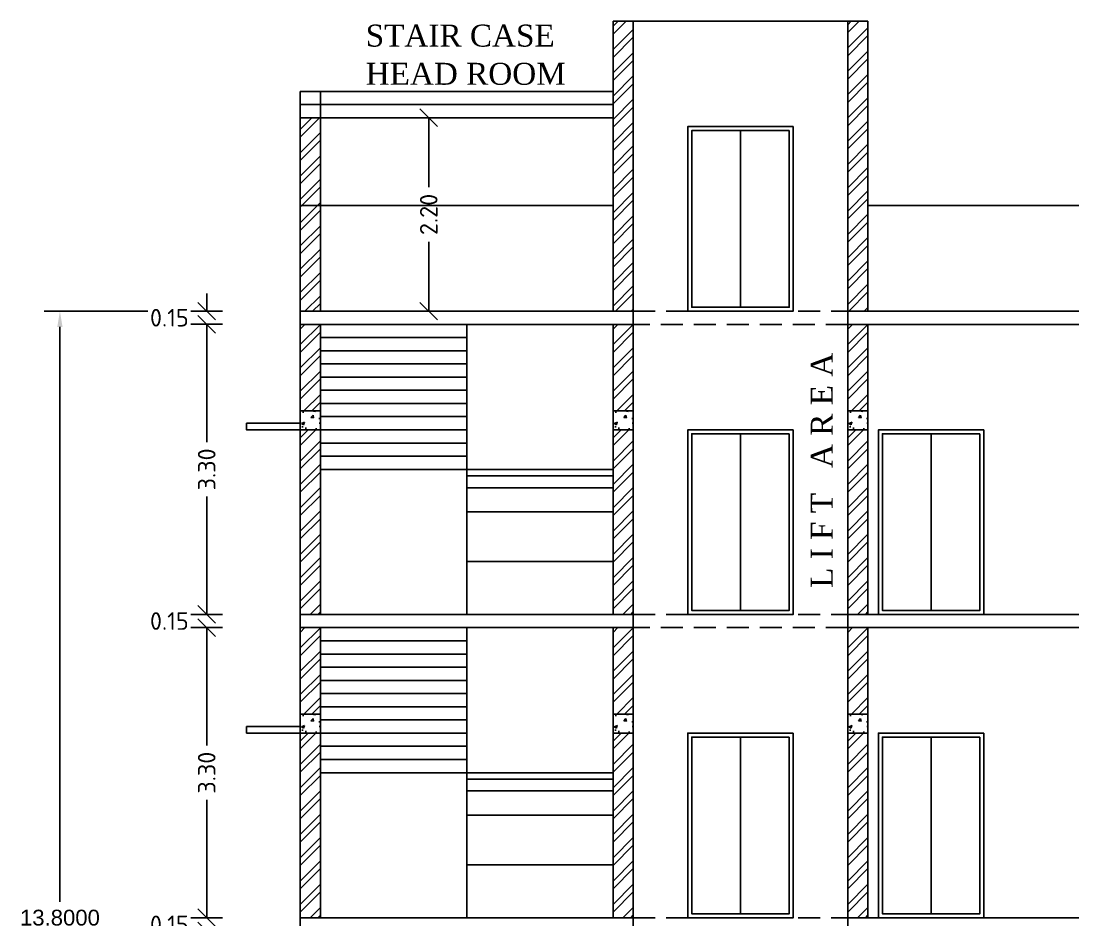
# Model space of a CAD drawing. Header units: metres. Extents: x 33037 to 87500, y -4470 to 25.
# Drawn here: x 87475.95 to 87487.92, y -4415.64 to -4405.41 of the extents above; entities that cross this region are included whole.
import ezdxf

# ---------------------------------------------------------------- set-up
doc = ezdxf.new("R2010")
doc.units = ezdxf.units.M
doc.header["$MEASUREMENT"] = 0
doc.linetypes.add('HIDDEN', pattern=[0.375, 0.25, -0.125])
doc.layers.add('BLK_1_HT_OF_BLDG', color=5, linetype='Continuous')
doc.styles.add('ISO Proportional', font='isocpeur.ttf')
doc.styles.add('ROMANS', font='times.ttf')
doc.styles.get("Standard").update_dxf_attribs({"font": 'arial.ttf'})
doc.dimstyles.get("Standard").update_dxf_attribs({"dimtxt": 0.18, "dimasz": 0.18, "dimexe": 0.18, "dimexo": 0.0625, "dimgap": 0.09, "dimtad": 0, "dimtih": 1, "dimtoh": 1, "dimdec": 4, "dimzin": 0, "dimdsep": 46, "dimtxsty": 'Standard', "dimcen": 0.09, "dimadec": 0, "dimazin": 0, "dimtfac": 1, "dimtdec": 4, "dimtofl": 0, "dimtmove": 0, "dimatfit": 3, "dimfxl": 0, "dimtolj": 1, "dimtzin": 0, "dimarcsym": 0})
doc.dimstyles.new('T-roman', dxfattribs={"dimtxt": 0.2, "dimasz": 0.2, "dimexe": 0.18, "dimexo": 0.0625, "dimgap": 0.09, "dimtad": 0, "dimtoh": 1, "dimzin": 0, "dimdsep": 46, "dimtxsty": 'ISO Proportional', "dimblk": 'OBLIQUE', "dimcen": 0.09, "dimclrd": 5, "dimclre": 2, "dimclrt": 7, "dimadec": 0, "dimazin": 0, "dimtfac": 1, "dimtofl": 0, "dimtmove": 2, "dimatfit": 3, "dimldrblk": 'OBLIQUE', "dimfxl": 0, "dimtolj": 1, "dimtzin": 0, "dimarcsym": 0})
pattern_1 = [(45, (1123.15514, 140.73495), (-0.13258252147, 0.13258252147), []), (45, (1123.24353, 140.73495), (-0.13258252147, 0.13258252147), [])]

# ---------------------------------------------------------------- blocks, each defined once
blk = doc.blocks.new('_Oblique')
at = {"color": 0, "linetype": 'ByBlock', "lineweight": -2}
blk.add_line((-0.5, -0.5), (0.5, 0.5), dxfattribs=at)
blk = doc.blocks.new('*D288')
at = {"color": 2, "lineweight": -2}
for p, q in [((87480.638, -4406.51), (87480.41, -4406.51)), ((87480.638, -4408.71), (87480.41, -4408.71))]:
    blk.add_line(p, q, dxfattribs=at)
at = {"color": 5, "lineweight": -2}
for p, q in [((87480.59, -4406.51), (87480.59, -4407.3)), ((87480.59, -4408.71), (87480.59, -4407.92))]:
    blk.add_line(p, q, dxfattribs=at)
at = {"layer": 'DEFPOINTS', "color": 0}
for p in [(87480.701, -4406.51), (87480.59, -4408.71), (87480.701, -4408.71)]:
    blk.add_point(p, dxfattribs=at)
at = {"color": 5, "lineweight": -2, "xscale": 0.2, "yscale": 0.2, "zscale": 0.2}
for p, rotation in [((87480.59, -4406.51), 90), ((87480.59, -4408.71), 270)]:
    blk.add_blockref('_Oblique', p, dxfattribs=dict(at, rotation=rotation))
at = {"color": 7, "insert": (87480.59, -4407.61), "char_height": 0.2, "attachment_point": 5, "rotation": 90, "style": 'ISO Proportional'}
blk.add_mtext('\\A1;2.20', dxfattribs=at)
blk = doc.blocks.new('*D292')
at = {"color": 5, "lineweight": -2}
for p, q in [((87478.064, -4415.61), (87478.064, -4415.41)), ((87478.064, -4415.76), (87478.064, -4415.96))]:
    blk.add_line(p, q, dxfattribs=at)
at = {"color": 2, "lineweight": -2}
for p, q in [((87478.244, -4415.61), (87477.884, -4415.61)), ((87478.244, -4415.76), (87477.884, -4415.76))]:
    blk.add_line(p, q, dxfattribs=at)
at = {"layer": 'DEFPOINTS', "color": 0}
for p in [(87478.064, -4415.61), (87479.127, -4415.61), (87479.127, -4415.76)]:
    blk.add_point(p, dxfattribs=at)
at = {"color": 5, "lineweight": -2, "xscale": 0.2, "yscale": 0.2, "zscale": 0.2}
for p, rotation in [((87478.064, -4415.61), 270), ((87478.064, -4415.76), 90)]:
    blk.add_blockref('_Oblique', p, dxfattribs=dict(at, rotation=rotation))
at = {"color": 7, "insert": (87477.639, -4415.685), "char_height": 0.2, "attachment_point": 5, "style": 'ISO Proportional'}
blk.add_mtext('\\A1;0.15', dxfattribs=at)
blk = doc.blocks.new('*D293')
at = {"color": 2, "lineweight": -2}
for p, q in [((87478.244, -4412.31), (87477.884, -4412.31)), ((87478.244, -4415.61), (87477.884, -4415.61))]:
    blk.add_line(p, q, dxfattribs=at)
at = {"color": 5, "lineweight": -2}
for p, q in [((87478.064, -4412.31), (87478.064, -4413.65)), ((87478.064, -4415.61), (87478.064, -4414.27))]:
    blk.add_line(p, q, dxfattribs=at)
at = {"layer": 'DEFPOINTS', "color": 0}
for p in [(87478.064, -4412.31), (87479.127, -4412.31), (87479.127, -4415.61)]:
    blk.add_point(p, dxfattribs=at)
at = {"color": 5, "lineweight": -2, "xscale": 0.2, "yscale": 0.2, "zscale": 0.2}
for p, rotation in [((87478.064, -4412.31), 90), ((87478.064, -4415.61), 270)]:
    blk.add_blockref('_Oblique', p, dxfattribs=dict(at, rotation=rotation))
at = {"color": 7, "insert": (87478.064, -4413.96), "char_height": 0.2, "attachment_point": 5, "rotation": 90, "style": 'ISO Proportional'}
blk.add_mtext('\\A1;3.30', dxfattribs=at)
blk = doc.blocks.new('*D294')
at = {"color": 5, "lineweight": -2}
for p, q in [((87478.064, -4412.16), (87478.064, -4411.96)), ((87478.064, -4412.31), (87478.064, -4412.51))]:
    blk.add_line(p, q, dxfattribs=at)
at = {"color": 2, "lineweight": -2}
for p, q in [((87478.244, -4412.16), (87477.884, -4412.16)), ((87478.244, -4412.31), (87477.884, -4412.31))]:
    blk.add_line(p, q, dxfattribs=at)
at = {"layer": 'DEFPOINTS', "color": 0}
for p in [(87478.064, -4412.16), (87479.127, -4412.16), (87479.127, -4412.31)]:
    blk.add_point(p, dxfattribs=at)
at = {"color": 5, "lineweight": -2, "xscale": 0.2, "yscale": 0.2, "zscale": 0.2}
for p, rotation in [((87478.064, -4412.16), 270), ((87478.064, -4412.31), 90)]:
    blk.add_blockref('_Oblique', p, dxfattribs=dict(at, rotation=rotation))
at = {"color": 7, "insert": (87477.639, -4412.235), "char_height": 0.2, "attachment_point": 5, "style": 'ISO Proportional'}
blk.add_mtext('\\A1;0.15', dxfattribs=at)
blk = doc.blocks.new('*D295')
at = {"color": 2, "lineweight": -2}
for p, q in [((87478.244, -4408.86), (87477.884, -4408.86)), ((87478.244, -4412.16), (87477.884, -4412.16))]:
    blk.add_line(p, q, dxfattribs=at)
at = {"color": 5, "lineweight": -2}
for p, q in [((87478.064, -4408.86), (87478.064, -4410.2)), ((87478.064, -4412.16), (87478.064, -4410.82))]:
    blk.add_line(p, q, dxfattribs=at)
at = {"layer": 'DEFPOINTS', "color": 0}
for p in [(87478.064, -4408.86), (87479.127, -4408.86), (87479.127, -4412.16)]:
    blk.add_point(p, dxfattribs=at)
at = {"color": 5, "lineweight": -2, "xscale": 0.2, "yscale": 0.2, "zscale": 0.2}
for p, rotation in [((87478.064, -4408.86), 90), ((87478.064, -4412.16), 270)]:
    blk.add_blockref('_Oblique', p, dxfattribs=dict(at, rotation=rotation))
at = {"color": 7, "insert": (87478.064, -4410.51), "char_height": 0.2, "attachment_point": 5, "rotation": 90, "style": 'ISO Proportional'}
blk.add_mtext('\\A1;3.30', dxfattribs=at)
blk = doc.blocks.new('*D296')
at = {"color": 5, "lineweight": -2}
for p, q in [((87478.064, -4408.71), (87478.064, -4408.51)), ((87478.064, -4408.86), (87478.064, -4409.06))]:
    blk.add_line(p, q, dxfattribs=at)
at = {"color": 2, "lineweight": -2}
for p, q in [((87478.244, -4408.71), (87477.884, -4408.71)), ((87478.244, -4408.86), (87477.884, -4408.86))]:
    blk.add_line(p, q, dxfattribs=at)
at = {"layer": 'DEFPOINTS', "color": 0}
for p in [(87478.064, -4408.71), (87479.127, -4408.71), (87479.127, -4408.86)]:
    blk.add_point(p, dxfattribs=at)
at = {"color": 5, "lineweight": -2, "xscale": 0.2, "yscale": 0.2, "zscale": 0.2}
for p, rotation in [((87478.064, -4408.71), 270), ((87478.064, -4408.86), 90)]:
    blk.add_blockref('_Oblique', p, dxfattribs=dict(at, rotation=rotation))
at = {"color": 7, "insert": (87477.639, -4408.785), "char_height": 0.2, "attachment_point": 5, "style": 'ISO Proportional'}
blk.add_mtext('\\A1;0.15', dxfattribs=at)
blk = doc.blocks.new('*D264')
at = {"layer": 'BLK_1_HT_OF_BLDG', "color": 0, "lineweight": -2}
for p, q in [((87477.395, -4408.71), (87476.214, -4408.71)), ((87476.394, -4408.89), (87476.394, -4415.428)), ((87476.394, -4422.33), (87476.394, -4415.792)), ((87477.395, -4422.51), (87476.214, -4422.51))]:
    blk.add_line(p, q, dxfattribs=at)
at = {"layer": 'BLK_1_HT_OF_BLDG', "color": 0}
for points in [[(87476.364, -4408.89), (87476.424, -4408.89), (87476.394, -4408.71)], [(87476.364, -4422.33), (87476.424, -4422.33), (87476.394, -4422.51)]]:
    blk.add_solid(points, dxfattribs=at)
at = {"layer": 'DEFPOINTS', "color": 0}
for p in [(87476.394, -4408.71), (87477.458, -4408.71), (87477.458, -4422.51)]:
    blk.add_point(p, dxfattribs=at)
at = {"layer": 'BLK_1_HT_OF_BLDG', "color": 0, "insert": (87476.394, -4415.61), "char_height": 0.18, "attachment_point": 5}
blk.add_mtext('\\A1;13.8000', dxfattribs=at)

msp = doc.modelspace()

# ---------------------------------------------------------------- hatches: boundary and pattern name
h = msp.add_hatch()
h.set_pattern_fill('ANSI32', color=0, scale=0.5)
h.set_pattern_definition(pattern_1)
h.paths.add_polyline_path([(87482.91667, -4405.41021), (87482.68667, -4405.41021), (87482.68667, -4408.71021), (87482.91667, -4408.71021)])
h.paths.add_polyline_path([(87485.58656, -4405.41021), (87485.35656, -4405.41021), (87485.35656, -4408.71021), (87485.58656, -4408.71021)])
h = msp.add_hatch()
h.set_pattern_fill('ANSI32', color=0, scale=0.5)
h.set_pattern_definition(pattern_1)
h.paths.add_polyline_path([(87479.35665, -4406.51021), (87479.12665, -4406.51021), (87479.12665, -4407.51021), (87479.35665, -4407.51021)])
h.paths.add_polyline_path([(87479.35665, -4407.51021), (87479.12665, -4407.51021), (87479.12665, -4408.71021), (87479.35665, -4408.71021)])
h = msp.add_hatch()
h.set_pattern_fill('ANSI32', color=0, scale=0.5)
h.set_pattern_definition([(45, (1105.1852, 140.73495), (-0.13258252147, 0.13258252147), []), (45, (1105.27358, 140.73495), (-0.13258252147, 0.13258252147), [])])
h.paths.add_polyline_path([(87479.35665, -4408.86021), (87479.12665, -4408.86021), (87479.12665, -4409.84265), (87479.35665, -4409.84265)])
h.paths.add_polyline_path([(87479.35665, -4410.06021), (87479.12665, -4410.06021), (87479.12665, -4412.16021), (87479.35665, -4412.16021)])
h = msp.add_hatch()
h.set_pattern_fill('ANSI32', color=0, scale=0.5)
h.set_pattern_definition([(45, (1108.74521, 140.73495), (-0.13258252147, 0.13258252147), []), (45, (1108.8336, 140.73495), (-0.13258252147, 0.13258252147), [])])
h.paths.add_polyline_path([(87482.91667, -4408.86021), (87482.68667, -4408.86021), (87482.68667, -4409.84265), (87482.91667, -4409.84265)])
h.paths.add_polyline_path([(87482.91667, -4410.06021), (87482.68667, -4410.06021), (87482.68667, -4412.16021), (87482.91667, -4412.16021)])
h = msp.add_hatch()
h.set_pattern_fill('ANSI32', color=0, scale=0.5)
h.set_pattern_definition([(45, (1111.4151, 140.73495), (-0.13258252147, 0.13258252147), []), (45, (1111.5035, 140.73495), (-0.13258252147, 0.13258252147), [])])
h.paths.add_polyline_path([(87485.58656, -4408.86021), (87485.35656, -4408.86021), (87485.35656, -4409.84265), (87485.58656, -4409.84265)])
h.paths.add_polyline_path([(87485.58656, -4410.06021), (87485.35656, -4410.06021), (87485.35656, -4412.16021), (87485.58656, -4412.16021)])
h = msp.add_hatch()
h.set_pattern_fill('AR-CONC', color=0, scale=0.05)
h.set_pattern_definition([(50, (1105.1852, 140.73495), (0.3586300913, -0.0313760675), [0.0375, -0.4125]), (355, (1105.1852, 140.73495), (-0.0693756668, 0.3760960669), [0.03, -0.33]), (100.45144446, (1105.21508, 140.73233), (0.2892544234, 0.3447199955), [0.031870096, -0.350571056]), (46.1842, (1105.1852, 140.83495), (0.5336206653, -0.0827596404), [0.05625, -0.61875]), (96.6356355, (1105.22966, 140.82805), (0.4673309728, 0.4870593004), [0.047805171, -0.52585688]), (351.184164, (1105.1852, 140.83495), (0.4673309725, 0.4870593), [0.045, -0.4950000005]), (21, (1105.2352, 140.80995), (0.2984535261, -0.2013094453), [0.0375, -0.4125]), (326, (1105.2352, 140.80995), (0.121657666, 0.3625750225), [0.03, -0.33]), (71.45144474, (1105.26006, 140.79317), (0.4201111884, 0.1612655764), [0.031870095, -0.350571056]), (37.5, (1105.18519, 140.73495), (0.00607992766, 0.16644692692), [0, -0.326, 0, -0.335, 0, -0.33125]), (7.5, (1105.1852, 140.73495), (0.13153476872, 0.19720585594), [0, -0.191, 0, -0.3185, 0, -0.12625]), (327.5, (1105.07369, 140.73495), (0.26691121809, -0.01127743587), [0, -0.125, 0, -0.39, 0, -0.5175]), (317.5, (1105.0237, 140.73495), (0.2915930847, 0.05005249117), [0, -0.1625, 0, -0.259, 0, -0.3675])])
h.paths.add_polyline_path([(87479.35665, -4409.84265), (87479.12665, -4409.84265), (87479.12665, -4410.06021), (87479.35665, -4410.06021), (87479.35665, -4409.98521)])
h = msp.add_hatch()
h.set_pattern_fill('AR-CONC', color=0, scale=0.05)
h.set_pattern_definition([(50, (1108.7452, 140.73495), (0.3586300913, -0.0313760675), [0.0375, -0.4125]), (355, (1108.7452, 140.73495), (-0.0693756668, 0.3760960669), [0.03, -0.33]), (100.45144446, (1108.7751, 140.73233), (0.2892544234, 0.3447199955), [0.031870096, -0.350571056]), (46.1842, (1108.7452, 140.83495), (0.5336206653, -0.0827596404), [0.05625, -0.61875]), (96.6356355, (1108.7897, 140.82805), (0.4673309728, 0.4870593004), [0.047805171, -0.52585688]), (351.184164, (1108.7452, 140.83495), (0.4673309725, 0.4870593), [0.045, -0.4950000005]), (21, (1108.7952, 140.80995), (0.2984535261, -0.2013094453), [0.0375, -0.4125]), (326, (1108.7952, 140.80995), (0.121657666, 0.3625750225), [0.03, -0.33]), (71.45144474, (1108.82008, 140.79317), (0.4201111884, 0.1612655764), [0.031870095, -0.350571056]), (37.5, (1108.74521, 140.73495), (0.00607992766, 0.16644692692), [0, -0.326, 0, -0.335, 0, -0.33125]), (7.5, (1108.74521, 140.73495), (0.13153476872, 0.19720585594), [0, -0.191, 0, -0.3185, 0, -0.12625]), (327.5, (1108.63371, 140.73495), (0.26691121809, -0.01127743587), [0, -0.125, 0, -0.39, 0, -0.5175]), (317.5, (1108.5837, 140.73495), (0.2915930847, 0.05005249117), [0, -0.1625, 0, -0.259, 0, -0.3675])])
h.paths.add_polyline_path([(87482.91667, -4409.84265), (87482.68667, -4409.84265), (87482.68667, -4410.06021), (87482.91667, -4410.06021), (87482.91667, -4409.98521)])
h = msp.add_hatch()
h.set_pattern_fill('AR-CONC', color=0, scale=0.05)
h.set_pattern_definition([(50, (1111.4151, 140.73495), (0.3586300913, -0.0313760675), [0.0375, -0.4125]), (355, (1111.4151, 140.73495), (-0.0693756668, 0.3760960669), [0.03, -0.33]), (100.45144446, (1111.445, 140.73233), (0.2892544234, 0.3447199955), [0.031870096, -0.350571056]), (46.1842, (1111.4151, 140.83495), (0.5336206653, -0.0827596404), [0.05625, -0.61875]), (96.6356355, (1111.4596, 140.82805), (0.4673309728, 0.4870593004), [0.047805171, -0.52585688]), (351.184164, (1111.4151, 140.83495), (0.4673309725, 0.4870593), [0.045, -0.4950000005]), (21, (1111.4651, 140.80995), (0.2984535261, -0.2013094453), [0.0375, -0.4125]), (326, (1111.4651, 140.80995), (0.121657666, 0.3625750225), [0.03, -0.33]), (71.45144474, (1111.48998, 140.79317), (0.4201111884, 0.1612655764), [0.031870095, -0.350571056]), (37.5, (1111.4151, 140.73495), (0.00607992766, 0.16644692692), [0, -0.326, 0, -0.335, 0, -0.33125]), (7.5, (1111.4151, 140.73495), (0.13153476872, 0.19720585594), [0, -0.191, 0, -0.3185, 0, -0.12625]), (327.5, (1111.3036, 140.73495), (0.26691121809, -0.01127743587), [0, -0.125, 0, -0.39, 0, -0.5175]), (317.5, (1111.2536, 140.73495), (0.2915930847, 0.05005249117), [0, -0.1625, 0, -0.259, 0, -0.3675])])
h.paths.add_polyline_path([(87485.58656, -4409.84265), (87485.35656, -4409.84265), (87485.35656, -4410.06021), (87485.58656, -4410.06021), (87485.58656, -4409.98521)])
h = msp.add_hatch()
h.set_pattern_fill('ANSI32', color=0, scale=0.5)
h.set_pattern_definition([(45, (1105.1852, 137.28495), (-0.13258252147, 0.13258252147), []), (45, (1105.27358, 137.28495), (-0.13258252147, 0.13258252147), [])])
h.paths.add_polyline_path([(87479.35665, -4412.31021), (87479.12665, -4412.31021), (87479.12665, -4413.29265), (87479.35665, -4413.29265)])
h.paths.add_polyline_path([(87479.35665, -4413.51021), (87479.12665, -4413.51021), (87479.12665, -4415.61021), (87479.35665, -4415.61021)])
h = msp.add_hatch()
h.set_pattern_fill('ANSI32', color=0, scale=0.5)
h.set_pattern_definition([(45, (1108.74521, 137.28495), (-0.13258252147, 0.13258252147), []), (45, (1108.8336, 137.28495), (-0.13258252147, 0.13258252147), [])])
h.paths.add_polyline_path([(87482.91667, -4412.31021), (87482.68667, -4412.31021), (87482.68667, -4413.29265), (87482.91667, -4413.29265)])
h.paths.add_polyline_path([(87482.91667, -4413.51021), (87482.68667, -4413.51021), (87482.68667, -4415.61021), (87482.91667, -4415.61021)])
h = msp.add_hatch()
h.set_pattern_fill('ANSI32', color=0, scale=0.5)
h.set_pattern_definition([(45, (1111.4151, 137.28495), (-0.13258252147, 0.13258252147), []), (45, (1111.5035, 137.28495), (-0.13258252147, 0.13258252147), [])])
h.paths.add_polyline_path([(87485.58656, -4412.31021), (87485.35656, -4412.31021), (87485.35656, -4413.29265), (87485.58656, -4413.29265)])
h.paths.add_polyline_path([(87485.58656, -4413.51021), (87485.35656, -4413.51021), (87485.35656, -4415.61021), (87485.58656, -4415.61021)])
h = msp.add_hatch()
h.set_pattern_fill('AR-CONC', color=0, scale=0.05)
h.set_pattern_definition([(50, (1105.1852, 137.28495), (0.3586300913, -0.0313760675), [0.0375, -0.4125]), (355, (1105.1852, 137.28495), (-0.0693756668, 0.3760960669), [0.03, -0.33]), (100.45144446, (1105.21508, 137.28233), (0.2892544234, 0.3447199955), [0.031870096, -0.350571056]), (46.1842, (1105.1852, 137.38495), (0.5336206653, -0.0827596404), [0.05625, -0.61875]), (96.6356355, (1105.22966, 137.37805), (0.4673309728, 0.4870593004), [0.047805171, -0.52585688]), (351.184164, (1105.1852, 137.38495), (0.4673309725, 0.4870593), [0.045, -0.4950000005]), (21, (1105.2352, 137.35995), (0.2984535261, -0.2013094453), [0.0375, -0.4125]), (326, (1105.2352, 137.35995), (0.121657666, 0.3625750225), [0.03, -0.33]), (71.45144474, (1105.26006, 137.34317), (0.4201111884, 0.1612655764), [0.031870095, -0.350571056]), (37.5, (1105.18519, 137.28495), (0.00607992766, 0.16644692692), [0, -0.326, 0, -0.335, 0, -0.33125]), (7.5, (1105.1852, 137.28495), (0.13153476872, 0.19720585594), [0, -0.191, 0, -0.3185, 0, -0.12625]), (327.5, (1105.07369, 137.28495), (0.26691121809, -0.01127743587), [0, -0.125, 0, -0.39, 0, -0.5175]), (317.5, (1105.0237, 137.28495), (0.2915930847, 0.05005249117), [0, -0.1625, 0, -0.259, 0, -0.3675])])
h.paths.add_polyline_path([(87479.35665, -4413.29265), (87479.12665, -4413.29265), (87479.12665, -4413.51021), (87479.35665, -4413.51021), (87479.35665, -4413.43521)])
h = msp.add_hatch()
h.set_pattern_fill('AR-CONC', color=0, scale=0.05)
h.set_pattern_definition([(50, (1108.7452, 137.28495), (0.3586300913, -0.0313760675), [0.0375, -0.4125]), (355, (1108.7452, 137.28495), (-0.0693756668, 0.3760960669), [0.03, -0.33]), (100.45144446, (1108.7751, 137.28233), (0.2892544234, 0.3447199955), [0.031870096, -0.350571056]), (46.1842, (1108.7452, 137.38495), (0.5336206653, -0.0827596404), [0.05625, -0.61875]), (96.6356355, (1108.7897, 137.37805), (0.4673309728, 0.4870593004), [0.047805171, -0.52585688]), (351.184164, (1108.7452, 137.38495), (0.4673309725, 0.4870593), [0.045, -0.4950000005]), (21, (1108.7952, 137.35995), (0.2984535261, -0.2013094453), [0.0375, -0.4125]), (326, (1108.7952, 137.35995), (0.121657666, 0.3625750225), [0.03, -0.33]), (71.45144474, (1108.82008, 137.34317), (0.4201111884, 0.1612655764), [0.031870095, -0.350571056]), (37.5, (1108.74521, 137.28495), (0.00607992766, 0.16644692692), [0, -0.326, 0, -0.335, 0, -0.33125]), (7.5, (1108.74521, 137.28495), (0.13153476872, 0.19720585594), [0, -0.191, 0, -0.3185, 0, -0.12625]), (327.5, (1108.63371, 137.28495), (0.26691121809, -0.01127743587), [0, -0.125, 0, -0.39, 0, -0.5175]), (317.5, (1108.5837, 137.28495), (0.2915930847, 0.05005249117), [0, -0.1625, 0, -0.259, 0, -0.3675])])
h.paths.add_polyline_path([(87482.91667, -4413.29265), (87482.68667, -4413.29265), (87482.68667, -4413.51021), (87482.91667, -4413.51021), (87482.91667, -4413.43521)])
h = msp.add_hatch()
h.set_pattern_fill('AR-CONC', color=0, scale=0.05)
h.set_pattern_definition([(50, (1111.4151, 137.28495), (0.3586300913, -0.0313760675), [0.0375, -0.4125]), (355, (1111.4151, 137.28495), (-0.0693756668, 0.3760960669), [0.03, -0.33]), (100.45144446, (1111.445, 137.28233), (0.2892544234, 0.3447199955), [0.031870096, -0.350571056]), (46.1842, (1111.4151, 137.38495), (0.5336206653, -0.0827596404), [0.05625, -0.61875]), (96.6356355, (1111.4596, 137.37805), (0.4673309728, 0.4870593004), [0.047805171, -0.52585688]), (351.184164, (1111.4151, 137.38495), (0.4673309725, 0.4870593), [0.045, -0.4950000005]), (21, (1111.4651, 137.35995), (0.2984535261, -0.2013094453), [0.0375, -0.4125]), (326, (1111.4651, 137.35995), (0.121657666, 0.3625750225), [0.03, -0.33]), (71.45144474, (1111.48998, 137.34317), (0.4201111884, 0.1612655764), [0.031870095, -0.350571056]), (37.5, (1111.4151, 137.28495), (0.00607992766, 0.16644692692), [0, -0.326, 0, -0.335, 0, -0.33125]), (7.5, (1111.4151, 137.28495), (0.13153476872, 0.19720585594), [0, -0.191, 0, -0.3185, 0, -0.12625]), (327.5, (1111.3036, 137.28495), (0.26691121809, -0.01127743587), [0, -0.125, 0, -0.39, 0, -0.5175]), (317.5, (1111.2536, 137.28495), (0.2915930847, 0.05005249117), [0, -0.1625, 0, -0.259, 0, -0.3675])])
h.paths.add_polyline_path([(87485.58656, -4413.29265), (87485.35656, -4413.29265), (87485.35656, -4413.51021), (87485.58656, -4413.51021), (87485.58656, -4413.43521)])

# ---------------------------------------------------------------- linework, layer by layer
at = {"color": 0}
for p, q in [((87485.58656, -4405.41021), (87482.68667, -4405.41021)), ((87482.68667, -4408.71021), (87482.68667, -4405.41021)), ((87482.91667, -4405.41021), (87482.91667, -4422.51021)), ((87485.35656, -4405.41021), (87485.35656, -4422.51021)), ((87485.58656, -4408.71021), (87485.58656, -4405.41021)), ((87479.12665, -4422.51021), (87479.12665, -4406.21021)), ((87482.68667, -4406.21021), (87479.12665, -4406.21021)), ((87479.35665, -4408.71021), (87479.35665, -4406.21021)), ((87482.68667, -4406.36021), (87479.12665, -4406.36021)), ((87482.68667, -4406.51021), (87479.12665, -4406.51021)), ((87484.13662, -4408.66508), (87484.13662, -4406.65535)), ((87482.68667, -4407.51021), (87479.12665, -4407.51021)), ((87497.3266, -4407.51021), (87485.58656, -4407.51021)), ((87482.91667, -4408.71021), (87479.12665, -4408.71021)), ((87497.3266, -4408.71021), (87485.35656, -4408.71021)), ((87482.91667, -4408.86021), (87479.12665, -4408.86021)), ((87479.35665, -4412.16021), (87479.35665, -4408.86021)), ((87481.02166, -4412.16021), (87481.02166, -4408.86021)), ((87482.68667, -4408.86021), (87482.68667, -4412.16021)), ((87497.3266, -4408.86021), (87485.35656, -4408.86021)), ((87485.58656, -4408.86021), (87485.58656, -4412.16021)), ((87479.35665, -4409.01021), (87481.02166, -4409.01021)), ((87479.35665, -4409.16021), (87481.02166, -4409.16021)), ((87479.35665, -4409.31021), (87481.02166, -4409.31021)), ((87479.35665, -4409.46021), (87481.02166, -4409.46021)), ((87479.35665, -4409.61021), (87481.02166, -4409.61021)), ((87479.12665, -4409.84265), (87479.35665, -4409.84265)), ((87479.35665, -4409.76021), (87481.02166, -4409.76021)), ((87482.68667, -4409.84265), (87482.91667, -4409.84265)), ((87485.35656, -4409.84265), (87485.58656, -4409.84265)), ((87479.35665, -4409.91021), (87481.02166, -4409.91021)), ((87479.35665, -4410.06021), (87479.12665, -4410.06021)), ((87479.35665, -4410.06021), (87481.02166, -4410.06021)), ((87482.91667, -4410.06021), (87482.68667, -4410.06021)), ((87485.58656, -4410.06021), (87485.35656, -4410.06021)), ((87479.35665, -4410.21021), (87481.02166, -4410.21021)), ((87484.13662, -4412.11508), (87484.13662, -4410.10535)), ((87486.30649, -4412.11508), (87486.30649, -4410.10535)), ((87479.35665, -4410.36021), (87481.02166, -4410.36021)), ((87479.35665, -4410.51021), (87482.68667, -4410.51021)), ((87481.02166, -4410.58368), (87482.68667, -4410.58368)), ((87481.02166, -4410.71824), (87482.68667, -4410.71824)), ((87481.02166, -4410.99348), (87482.68667, -4410.99348)), ((87481.02166, -4411.55631), (87482.68667, -4411.55631)), ((87482.91667, -4412.16021), (87479.12665, -4412.16021)), ((87497.3266, -4412.16021), (87485.35656, -4412.16021)), ((87482.91667, -4412.31021), (87479.12665, -4412.31021)), ((87479.35665, -4415.61021), (87479.35665, -4412.31021)), ((87481.02166, -4415.61021), (87481.02166, -4412.31021)), ((87482.68667, -4412.31021), (87482.68667, -4415.61021)), ((87497.3266, -4412.31021), (87485.35656, -4412.31021)), ((87485.58656, -4412.31021), (87485.58656, -4415.61021)), ((87479.35665, -4412.46021), (87481.02166, -4412.46021)), ((87479.35665, -4412.61021), (87481.02166, -4412.61021)), ((87479.35665, -4412.76021), (87481.02166, -4412.76021)), ((87479.35665, -4412.91021), (87481.02166, -4412.91021)), ((87479.35665, -4413.06021), (87481.02166, -4413.06021)), ((87479.35665, -4413.21021), (87481.02166, -4413.21021)), ((87479.12665, -4413.29265), (87479.35665, -4413.29265)), ((87482.68667, -4413.29265), (87482.91667, -4413.29265)), ((87485.35656, -4413.29265), (87485.58656, -4413.29265)), ((87479.35665, -4413.36021), (87481.02166, -4413.36021)), ((87479.35665, -4413.51021), (87479.12665, -4413.51021)), ((87479.35665, -4413.51021), (87481.02166, -4413.51021)), ((87482.91667, -4413.51021), (87482.68667, -4413.51021)), ((87484.13662, -4415.56508), (87484.13662, -4413.55535)), ((87485.58656, -4413.51021), (87485.35656, -4413.51021)), ((87486.30649, -4415.56508), (87486.30649, -4413.55535)), ((87479.35665, -4413.66021), (87481.02166, -4413.66021)), ((87479.35665, -4413.81021), (87481.02166, -4413.81021)), ((87479.35665, -4413.96021), (87482.68667, -4413.96021)), ((87481.02166, -4414.03368), (87482.68667, -4414.03368)), ((87481.02166, -4414.16824), (87482.68667, -4414.16824)), ((87481.02166, -4414.44348), (87482.68667, -4414.44348)), ((87481.02166, -4415.00631), (87482.68667, -4415.00631)), ((87482.91667, -4415.61021), (87479.12665, -4415.61021)), ((87497.3266, -4415.61021), (87485.35656, -4415.61021))]:
    msp.add_line(p, q, dxfattribs=at)
at = {"color": 0, "linetype": 'HIDDEN'}
for p, q in [((87482.91667, -4408.71021), (87485.35656, -4408.71021)), ((87485.35656, -4408.86021), (87482.91667, -4408.86021)), ((87482.91667, -4412.16021), (87485.35656, -4412.16021)), ((87485.35656, -4412.31021), (87482.91667, -4412.31021)), ((87482.91667, -4415.61021), (87485.35656, -4415.61021))]:
    msp.add_line(p, q, dxfattribs=at)
at = {"color": 0}
for points in [[(87484.73662, -4406.61021), (87483.53662, -4406.61021), (87483.53662, -4408.71021), (87484.73662, -4408.71021)], [(87484.69148, -4406.65535), (87483.58175, -4406.65535), (87483.58175, -4408.66508), (87484.69148, -4408.66508)], [(87479.12665, -4410.06021), (87478.51665, -4410.06021), (87478.51665, -4409.98521), (87479.12665, -4409.98521)], [(87484.73662, -4410.06021), (87483.53662, -4410.06021), (87483.53662, -4412.16021), (87484.73662, -4412.16021)], [(87486.90649, -4410.06021), (87485.70649, -4410.06021), (87485.70649, -4412.16021), (87486.90649, -4412.16021)], [(87484.69148, -4410.10535), (87483.58175, -4410.10535), (87483.58175, -4412.11508), (87484.69148, -4412.11508)], [(87486.86135, -4410.10535), (87485.75162, -4410.10535), (87485.75162, -4412.11508), (87486.86135, -4412.11508)], [(87479.12665, -4413.51021), (87478.51665, -4413.51021), (87478.51665, -4413.43521), (87479.12665, -4413.43521)], [(87484.73662, -4413.51021), (87483.53662, -4413.51021), (87483.53662, -4415.61021), (87484.73662, -4415.61021)], [(87484.69148, -4413.55535), (87483.58175, -4413.55535), (87483.58175, -4415.56508), (87484.69148, -4415.56508)], [(87486.90649, -4413.51021), (87485.70649, -4413.51021), (87485.70649, -4415.61021), (87486.90649, -4415.61021)], [(87486.86135, -4413.55535), (87485.75162, -4413.55535), (87485.75162, -4415.56508), (87486.86135, -4415.56508)]]:
    msp.add_lwpolyline(points, close=True, dxfattribs=at)

# ---------------------------------------------------------------- texts
at = {"color": 0, "style": 'ROMANS'}
for s, p in [('STAIR CASE ', (87479.87273, -4405.70081)), ('HEAD ROOM', (87479.87273, -4406.13538))]:
    msp.add_text(s, height=0.25, dxfattribs=at).set_placement(p)
msp.add_text('L I F T   A R E A ', height=0.25, rotation=90, dxfattribs=at).set_placement((87485.18578, -4411.85793))

# ---------------------------------------------------------------- dimensions: what is measured, and where the dimension line sits
at = {"color": 0}
dim = msp.add_aligned_dim(p1=(87480.70099, -4406.51021), p2=(87480.70099, -4408.71021), distance=-0.11092, dimstyle='T-roman', override={"dimfxl": 0.18}, dxfattribs=at)
dim.commit()
dim.dimension.update_dxf_attribs({"geometry": '*D288', "text_midpoint": (87480.59008, -4407.61021)})
for base, p1, p2, picture, middle in [((87478.06352, -4408.71021), (87479.12665, -4408.86021), (87479.12665, -4408.71021), '*D296', (87477.63852, -4408.78521)), ((87478.06352, -4408.86021), (87479.12665, -4412.16021), (87479.12665, -4408.86021), '*D295', (87478.06352, -4410.51021)), ((87478.06352, -4412.16021), (87479.12665, -4412.31021), (87479.12665, -4412.16021), '*D294', (87477.63852, -4412.23521)), ((87478.06352, -4412.31021), (87479.12665, -4415.61021), (87479.12665, -4412.31021), '*D293', (87478.06352, -4413.96021)), ((87478.06352, -4415.61021), (87479.12665, -4415.76021), (87479.12665, -4415.61021), '*D292', (87477.63852, -4415.68521))]:
    dim = msp.add_linear_dim(base=base, p1=p1, p2=p2, angle=90, dimstyle='T-roman', override={"dimfxl": 0.18}, dxfattribs=at)
    dim.commit()
    dim.dimension.update_dxf_attribs({"geometry": picture, "text_midpoint": middle})
at = {"layer": 'BLK_1_HT_OF_BLDG'}
dim = msp.add_linear_dim(base=(87476.39445, -4408.71021), p1=(87477.45758, -4422.51021), p2=(87477.45758, -4408.71021), angle=90, dimstyle='Standard', dxfattribs=at)
dim.commit()
dim.dimension.update_dxf_attribs({"geometry": '*D264', "text_midpoint": (87476.39445, -4415.61021)})

doc.saveas('drawing.dxf')
